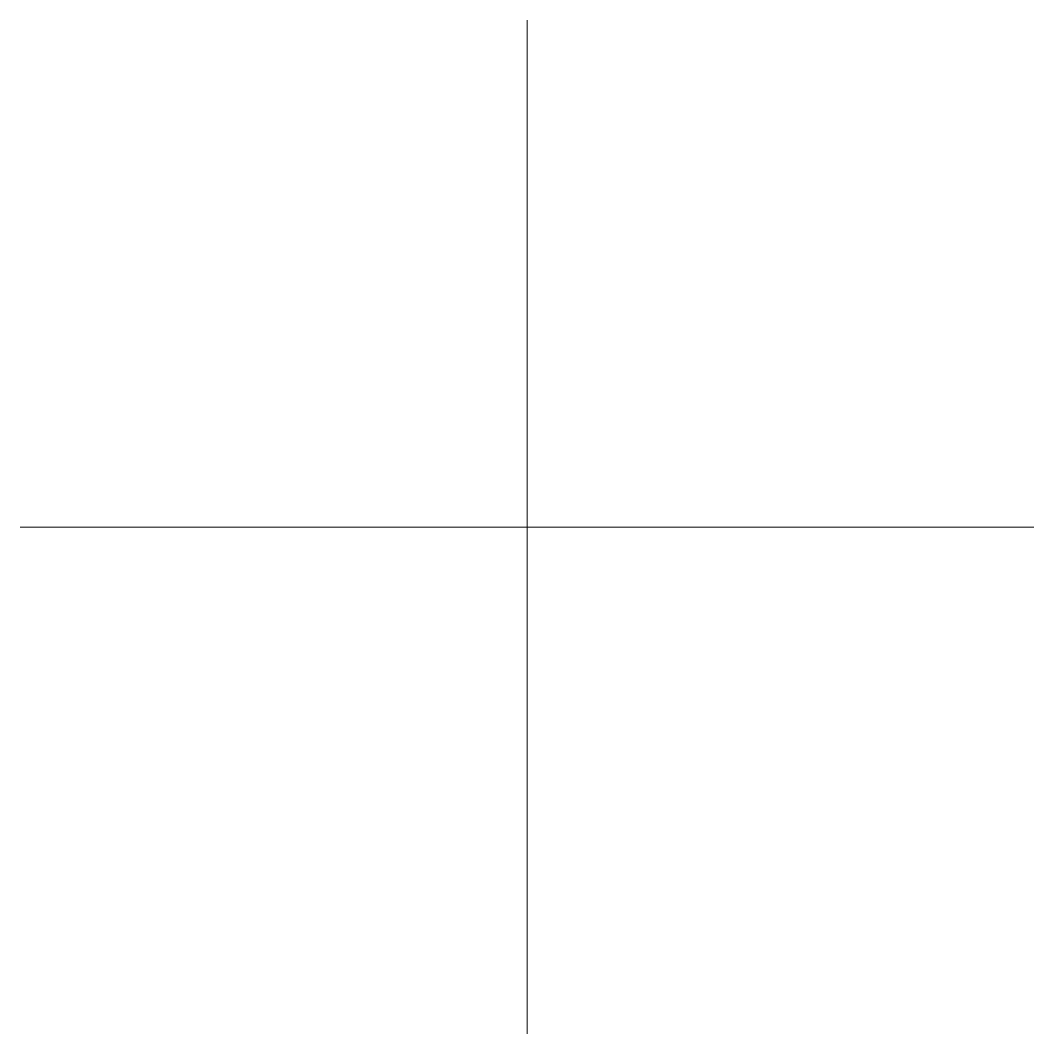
# Model space of a CAD drawing. Header units: millimetres. Extents: x -75 to 75, y -75 to 75.
import ezdxf

# ---------------------------------------------------------------- set-up
doc = ezdxf.new("R2010")
doc.units = ezdxf.units.MM
doc.header["$LTSCALE"] = 50
doc.layers.add('Design Layer-1', color=7, linetype='Continuous')

# ---------------------------------------------------------------- blocks, each defined once
blk = doc.blocks.new('Group')
at = {"color": 7, "linetype": 'Continuous', "lineweight": 9, "transparency": 33554687}
for p, q in [((0, -75), (0, 75)), ((-75, 0), (75, 0))]:
    blk.add_line(p, q, dxfattribs=at)
blk = doc.blocks.new('column-a (2D)')
at = {"color": 7, "transparency": 33554687}
blk.add_blockref('Group', (0, 0), dxfattribs=at)
at = {"color": 0, "flags": 1}
for tag in ['instanceID', 'IFC_UUID']:
    blk.add_attdef(tag, (-75, -75), '', height=0.18, dxfattribs=at)

msp = doc.modelspace()

# ---------------------------------------------------------------- block references
at = {"layer": 'Design Layer-1', "color": 7, "transparency": 33554687}
msp.add_blockref('column-a (2D)', (0, 0), dxfattribs=at)

doc.saveas('drawing.dxf')
